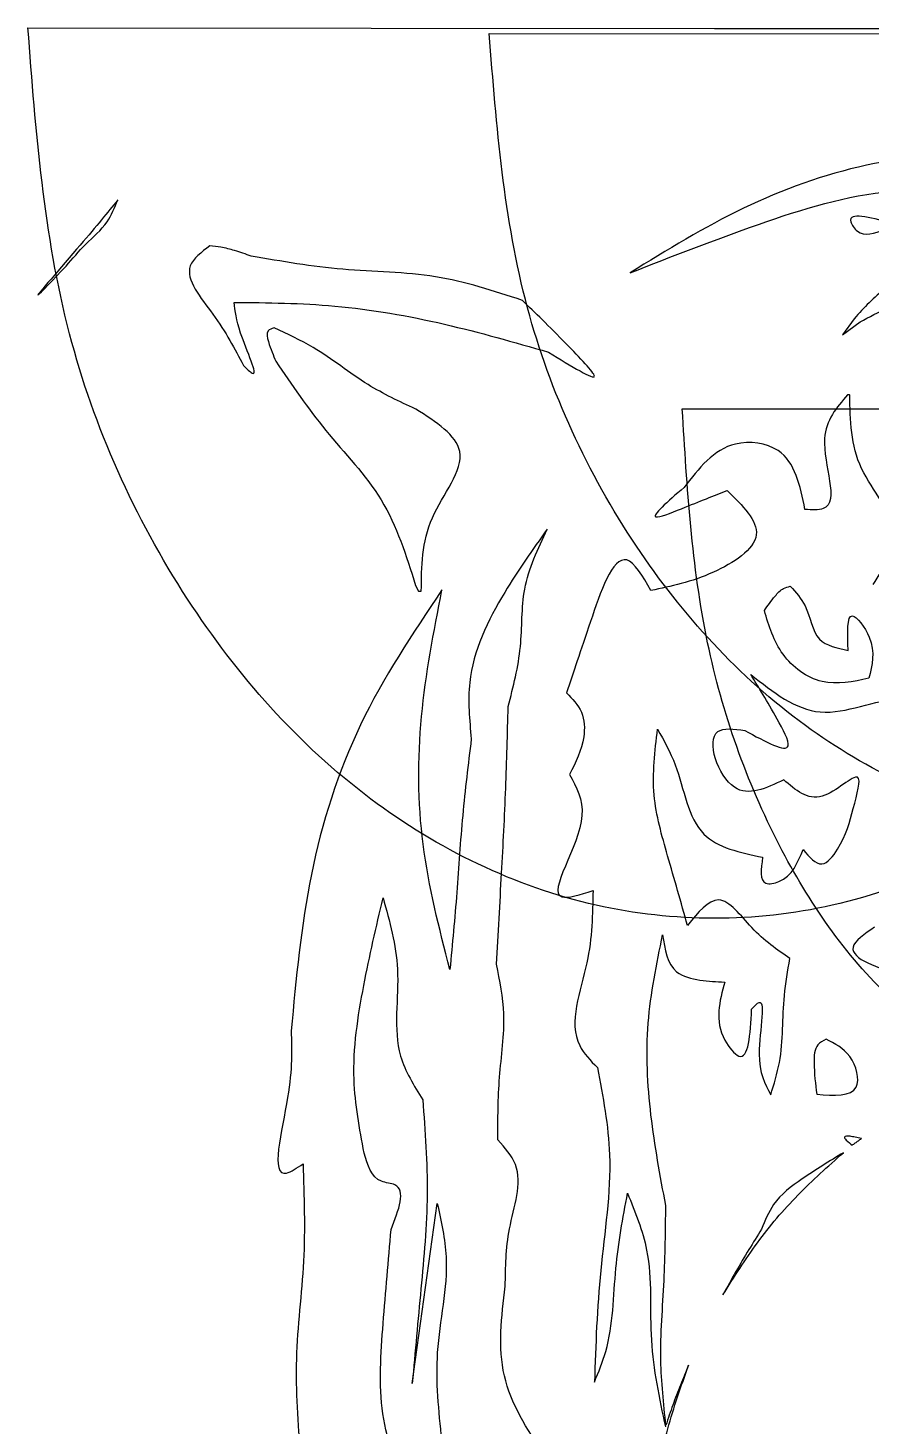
# Model space of a CAD drawing. Extents: x 17 to 174, y -3 to 182.
# Drawn here: x 16.9 to 80.3, y 62.6 to 167.8 of the extents above; entities that cross this region are included whole.
import ezdxf

# ---------------------------------------------------------------- set-up
doc = ezdxf.new("R2010")
doc.units = 0
doc.layers.add('Capa_1', color=7, linetype='CONTINUOUS')

msp = doc.modelspace()

# ---------------------------------------------------------------- linework, layer by layer
at = {"layer": 'Capa_1', "color": 7}
for p, q in [((16.933349, 167.773207), (68.539685, 167.720638)), ((51.60636, 167.36464), (99.180949, 167.317455)), ((68.539685, 167.720638), (120.146033, 167.720638)), ((23.688478, 154.837707), (23.688478, 154.837707)), ((30.609534, 151.382689), (30.609534, 151.382689)), ((35.431016, 145.21019), (35.431016, 145.210181)), ((79.048681, 145.906917), (78.166736, 144.68818)), ((78.166736, 144.68818), (79.484141, 145.661077)), ((78.534951, 140.179782), (78.534949, 140.17979)), ((66.120648, 139.135455), (97.568255, 139.095236)), ((55.967644, 130.077669), (55.967644, 130.077669)), ((46.067266, 125.847643), (46.283341, 125.406671)), ((46.283341, 125.406671), (46.501073, 125.410537)), ((74.241533, 125.776534), (74.241533, 125.776534)), ((76.926502, 91.708674), (76.926502, 91.708674)), ((78.457778, 84.42602), (78.457778, 84.42602)), ((78.233984, 83.176413), (78.233984, 83.176413)), ((45.821425, 65.828566), (47.701618, 79.352082))]:
    msp.add_line(p, q, dxfattribs=at)
for points, knots in [([(120.146033, 167.720638), (119.551923, 159.956308), (118.399235, 144.892024), (109.282999, 124.59459), (95.607744, 109.081754), (78.040898, 100.475935), (58.996215, 100.486071), (41.435845, 109.1097), (27.77065, 124.635636), (18.66658, 144.94161), (17.522827, 160.008106), (16.933349, 167.773207)], [0, 0, 0, 0, 23.216324, 45.044105, 65.440759, 84.154439, 101.909783, 120.626442, 141.027294, 162.858424, 186.076033, 186.076033, 186.076033, 186.076033]), ([(146.75555, 167.317458), (146.206181, 160.34366), (145.138224, 146.78678), (136.701066, 128.541582), (124.060292, 114.62836), (107.894196, 106.956648), (90.428922, 106.965647), (74.268583, 114.653351), (61.637034, 128.578449), (53.211135, 146.831373), (52.151449, 160.390162), (51.60636, 167.36464)], [0, 0, 0, 0, 20.849219, 40.530335, 59.066301, 76.236529, 92.604736, 109.777369, 128.316757, 148.000624, 168.850903, 168.850903, 168.850903, 168.850903]), ([(89.663984, 158.673062), (86.405839, 158.405704), (79.883918, 157.870526), (70.552256, 154.504743), (64.982406, 151.072787), (62.194172, 149.35477)], [0, 0, 0, 0, 9.775113, 19.567119, 29.382418, 29.382418, 29.382418, 29.382418]), ([(62.194172, 149.35477), (65.388074, 150.604456), (71.781941, 153.106201), (81.813874, 156.236469), (88.692786, 155.280234), (92.114136, 154.804633)], [0, 0, 0, 0, 10.325964, 20.671528, 30.908741, 30.908741, 30.908741, 30.908741]), ([(23.688478, 154.837707), (22.904419, 153.878295), (21.250486, 151.854464), (16.238806, 146.120688), (18.820495, 148.828524), (19.805717, 149.861887)], [0, 0, 0, 0, 4.421275, 9.326458, 12.353578, 12.353578, 12.353578, 12.353578]), ([(19.805717, 149.861887), (20.278612, 150.420326), (21.252048, 151.569853), (22.922351, 152.960131), (23.454039, 154.26316), (23.688478, 154.837707)], [0, 0, 0, 0, 2.200104, 4.528831, 6.365478, 6.365478, 6.365478, 6.365478]), ([(81.773889, 153.115161), (80.191841, 153.531429), (78.147935, 154.069221), (79.518642, 151.929739), (80.572029, 152.339158), (81.309216, 152.62568)], [0, 0, 0, 0, 2.984993, 3.856421, 5.888064, 5.888064, 5.888064, 5.888064]), ([(30.609534, 151.382689), (29.974771, 150.908364), (28.135034, 149.533626), (31.249608, 145.975818), (32.474005, 143.634624), (33.122526, 142.394574)], [0, 0, 0, 0, 2.103733, 6.097255, 10.594544, 10.594544, 10.594544, 10.594544]), ([(33.722798, 150.611539), (33.304905, 150.7551), (32.552041, 151.013736), (31.5119, 151.288955), (30.884312, 151.354146), (30.609534, 151.382689)], [0, 0, 0, 0, 1.325994, 2.388874, 3.216677, 3.216677, 3.216677, 3.216677]), ([(54.098472, 147.2822), (51.945079, 147.992513), (47.562166, 149.438248), (40.59072, 149.418786), (36.007096, 150.214825), (33.722798, 150.611539)], [0, 0, 0, 0, 6.758384, 13.755688, 20.707261, 20.707261, 20.707261, 20.707261]), ([(87.253521, 150.061426), (86.216263, 149.951683), (84.14691, 149.732743), (81.220385, 148.304953), (79.785456, 146.720478), (79.048681, 145.906917)], [0, 0, 0, 0, 3.115483, 6.21546, 9.486927, 9.486927, 9.486927, 9.486927]), ([(79.484141, 145.661077), (80.866358, 146.392926), (83.896258, 147.997181), (90.378963, 149.696932), (90.622726, 146.64162), (90.686489, 145.842424)], [0, 0, 0, 0, 5.124029, 11.232165, 13.395882, 13.395882, 13.395882, 13.395882]), ([(56.061901, 143.394479), (57.784218, 142.331009), (60.913617, 140.398715), (56.687878, 144.762849), (55.064801, 146.342015), (54.098472, 147.2822)], [0, 0, 0, 0, 3.894607, 7.076382, 11.757995, 11.757995, 11.757995, 11.757995]), ([(33.122526, 142.394574), (33.379587, 142.143582), (34.555477, 140.995449), (32.673614, 144.96503), (32.501026, 146.483004), (32.426893, 147.135024)], [0, 0, 0, 0, 0.876531, 4.009571, 6.368594, 6.368594, 6.368594, 6.368594]), ([(32.426893, 147.135024), (34.955106, 147.108331), (40.273725, 147.052175), (48.196358, 145.647794), (53.468695, 144.137379), (56.061901, 143.394479)], [0, 0, 0, 0, 7.575214, 15.936032, 24.028701, 24.028701, 24.028701, 24.028701]), ([(35.431016, 145.210181), (35.255133, 145.153216), (34.795551, 145.004364), (35.079702, 143.831503), (35.375572, 143.15327), (35.572127, 142.702702)], [0, 0, 0, 0, 0.496267, 1.296741, 2.88095, 2.88095, 2.88095, 2.88095]), ([(46.079393, 139.107685), (44.860981, 139.676022), (42.134293, 140.947906), (38.948398, 143.599867), (36.433117, 144.751409), (35.431016, 145.21019)], [0, 0, 0, 0, 4.021307, 8.999298, 12.295962, 12.295962, 12.295962, 12.295962]), ([(35.572127, 142.702702), (36.76617, 140.935617), (39.206133, 137.324675), (43.990107, 132.483738), (45.366504, 128.086432), (46.067266, 125.847643)], [0, 0, 0, 0, 6.404714, 13.087691, 20.019197, 20.019197, 20.019197, 20.019197]), ([(78.534949, 140.17979), (77.718296, 139.224556), (75.746133, 136.917726), (78.350765, 131.366099), (75.855863, 131.530403), (75.341206, 131.564297)], [0, 0, 0, 0, 3.719996, 8.98355, 10.351525, 10.351525, 10.351525, 10.351525]), ([(78.706379, 140.166009), (78.686958, 140.168494), (78.648597, 140.173401), (78.591389, 140.177919), (78.553628, 140.179165), (78.534951, 140.179782)], [0, 0, 0, 0, 0.058731, 0.116012, 0.172068, 0.172068, 0.172068, 0.172068]), ([(80.463652, 125.90111), (81.266768, 127.197276), (83.128611, 130.20215), (78.810897, 134.530533), (78.741522, 138.271124), (78.706379, 140.166009)], [0, 0, 0, 0, 4.141202, 9.600453, 15.205169, 15.205169, 15.205169, 15.205169]), ([(46.501073, 125.410537), (46.513489, 127.252338), (46.537889, 130.871527), (50.967179, 135.995246), (47.619695, 138.126853), (46.079393, 139.107685)], [0, 0, 0, 0, 5.586947, 10.978506, 15.573851, 15.573851, 15.573851, 15.573851]), ([(129.015877, 139.095236), (128.661558, 133.181766), (127.983259, 121.861169), (122.58361, 106.522715), (114.496888, 94.675931), (103.689018, 87.680169), (91.420577, 87.688817), (80.618331, 94.697793), (72.537679, 106.553783), (67.145204, 121.898569), (66.472182, 133.221325), (66.120648, 139.135455)], [0, 0, 0, 0, 17.702282, 33.888806, 48.129657, 60.113815, 70.933478, 82.921818, 97.168073, 113.358658, 131.062453, 131.062453, 131.062453, 131.062453]), ([(75.341206, 131.564297), (74.98073, 133.339116), (74.37868, 136.30333), (69.174022, 137.00065), (67.358467, 134.645045), (66.253871, 133.211879)], [0, 0, 0, 0, 4.853771, 8.106524, 13.160236, 13.160236, 13.160236, 13.160236]), ([(69.482891, 132.989739), (70.645617, 131.84664), (73.051545, 129.481325), (68.088737, 126.343783), (65.268532, 125.772077), (63.762379, 125.466753)], [0, 0, 0, 0, 3.996085, 8.268751, 13.166035, 13.166035, 13.166035, 13.166035]), ([(66.253871, 133.211879), (65.020705, 132.148134), (62.972323, 130.381173), (66.94346, 131.966207), (68.48725, 132.58844), (69.482891, 132.989739)], [0, 0, 0, 0, 3.068984, 5.097816, 8.782932, 8.782932, 8.782932, 8.782932]), ([(55.967644, 130.077669), (54.867711, 128.528787), (52.375064, 125.018742), (49.754407, 119.593098), (50.123825, 115.725336), (50.26036, 114.295824)], [0, 0, 0, 0, 5.734122, 12.994557, 17.251246, 17.251246, 17.251246, 17.251246]), ([(53.028012, 116.736053), (53.414981, 118.224882), (54.16669, 121.117016), (53.938327, 125.80044), (55.267861, 128.602722), (55.967644, 130.077669)], [0, 0, 0, 0, 4.599849, 8.93546, 13.753231, 13.753231, 13.753231, 13.753231]), ([(63.762379, 125.466753), (63.142755, 126.533991), (61.385477, 129.560722), (58.957348, 122.343839), (57.936515, 119.317058), (57.41293, 117.764621)], [0, 0, 0, 0, 2.926536, 8.299776, 13.957628, 13.957628, 13.957628, 13.957628]), ([(48.054395, 125.500927), (45.846685, 122.208836), (41.431505, 115.625014), (37.820532, 104.154863), (37.085904, 96.276124), (36.718105, 92.33155)], [0, 0, 0, 0, 11.84437, 23.687446, 35.561863, 35.561863, 35.561863, 35.561863]), ([(48.650813, 96.955143), (47.84794, 100.074079), (46.244528, 106.302888), (46.212557, 116.04003), (47.439692, 122.343407), (48.054395, 125.500927)], [0, 0, 0, 0, 9.633867, 19.239734, 28.881212, 28.881212, 28.881212, 28.881212]), ([(72.290229, 123.950909), (72.547069, 124.313318), (72.969005, 124.908681), (73.604094, 125.626099), (74.065745, 125.735048), (74.241533, 125.776534)], [0, 0, 0, 0, 1.347044, 2.212917, 2.745375, 2.745375, 2.745375, 2.745375]), ([(74.241533, 125.776534), (74.657229, 125.320891), (75.686321, 124.192905), (75.953118, 121.50374), (77.758348, 121.131045), (78.586762, 120.960017)], [0, 0, 0, 0, 1.844321, 4.565781, 6.873783, 6.873783, 6.873783, 6.873783]), ([(80.151111, 118.859886), (78.955932, 118.605871), (76.5464, 118.093766), (73.330226, 120.486718), (72.636421, 122.797755), (72.290229, 123.950909)], [0, 0, 0, 0, 3.528011, 7.112622, 10.68259, 10.68259, 10.68259, 10.68259]), ([(78.586762, 120.960017), (78.534108, 122.269462), (78.440311, 124.602124), (80.804061, 121.451096), (80.396471, 119.833588), (80.151111, 118.859886)], [0, 0, 0, 0, 2.615918, 4.660029, 7.751576, 7.751576, 7.751576, 7.751576]), ([(70.811873, 114.935783), (72.380869, 114.086338), (74.934133, 112.704016), (72.814791, 116.623442), (71.870705, 118.158046), (71.264972, 119.142661)], [0, 0, 0, 0, 3.465893, 5.64013, 9.532546, 9.532546, 9.532546, 9.532546]), ([(71.264972, 119.142661), (72.947717, 117.816463), (76.385196, 115.107333), (82.717813, 118.36401), (86.610714, 116.436044), (88.567068, 115.467157)], [0, 0, 0, 0, 5.935427, 12.12477, 18.377417, 18.377417, 18.377417, 18.377417]), ([(52.151029, 97.354772), (52.281379, 99.638067), (52.533098, 104.04734), (52.874622, 110.506298), (52.977526, 114.685642), (53.028012, 116.736053)], [0, 0, 0, 0, 6.861145, 13.249562, 19.402359, 19.402359, 19.402359, 19.402359]), ([(57.41293, 117.764621), (57.85613, 117.313773), (58.748559, 116.405946), (58.846213, 113.997459), (58.103353, 112.533103), (57.643889, 111.627391)], [0, 0, 0, 0, 1.8384, 3.701805, 6.722893, 6.722893, 6.722893, 6.722893]), ([(66.515702, 100.270701), (66.020249, 102.014563), (65.100534, 105.251717), (63.67295, 110.150092), (64.062276, 113.37498), (64.262883, 115.036658)], [0, 0, 0, 0, 5.455504, 10.127119, 15.093005, 15.093005, 15.093005, 15.093005]), ([(64.262883, 115.036658), (64.744166, 114.171705), (66.127606, 111.68541), (66.753446, 106.531604), (70.461494, 105.7511), (72.156839, 105.394248)], [0, 0, 0, 0, 3.004632, 8.636782, 13.380871, 13.380871, 13.380871, 13.380871]), ([(73.743789, 111.22335), (72.425343, 110.585392), (69.570855, 109.204186), (67.478032, 115.401317), (70.010446, 115.047693), (70.811873, 114.935783)], [0, 0, 0, 0, 3.746013, 8.11027, 10.130871, 10.130871, 10.130871, 10.130871]), ([(50.26036, 114.295824), (50.023362, 112.382637), (49.547776, 108.543442), (49.202036, 102.745749), (48.83449, 98.884674), (48.650813, 96.955143)], [0, 0, 0, 0, 5.781932, 11.602607, 17.417214, 17.417214, 17.417214, 17.417214]), ([(57.643889, 111.627391), (58.15795, 110.68555), (59.67106, 107.913294), (54.990224, 101.488122), (58.456534, 102.592259), (59.410535, 102.896141)], [0, 0, 0, 0, 3.236648, 9.526899, 11.9155, 11.9155, 11.9155, 11.9155]), ([(78.969308, 109.056521), (79.270122, 110.154616), (79.954141, 112.651568), (76.382481, 108.925987), (74.63336, 110.44885), (73.743789, 111.22335)], [0, 0, 0, 0, 2.378688, 5.408889, 8.54492, 8.54492, 8.54492, 8.54492]), ([(75.200648, 105.975228), (75.674171, 105.413065), (76.576691, 104.3416), (78.327396, 106.573639), (78.711831, 108.06061), (78.969308, 109.056521)], [0, 0, 0, 0, 1.781265, 3.395042, 6.667916, 6.667916, 6.667916, 6.667916]), ([(72.156839, 105.394248), (72.037396, 104.508531), (71.858737, 103.183703), (74.268387, 103.679413), (74.799488, 104.987318), (75.200648, 105.975228)], [0, 0, 0, 0, 1.971901, 2.949511, 5.967639, 5.967639, 5.967639, 5.967639]), ([(42.205453, 83.148301), (41.861603, 84.988725), (41.080266, 89.170762), (42.070803, 95.665739), (43.113595, 100.152756), (43.621523, 102.338312)], [0, 0, 0, 0, 5.583834, 12.68827, 19.434914, 19.434914, 19.434914, 19.434914]), ([(43.621523, 102.338312), (44.118632, 100.574092), (45.209012, 96.704386), (44.094263, 91.188287), (45.944472, 88.229032), (46.610764, 87.163355)], [0, 0, 0, 0, 5.475139, 12.009376, 15.686746, 15.686746, 15.686746, 15.686746]), ([(59.410535, 102.896141), (59.380789, 101.124965), (59.316862, 97.318512), (57.191862, 92.198571), (59.224655, 90.104364), (59.740713, 89.572715)], [0, 0, 0, 0, 5.447139, 11.706511, 13.836217, 13.836217, 13.836217, 13.836217]), ([(74.206808, 97.781966), (73.246578, 98.439311), (71.445526, 99.672257), (68.914836, 103.245474), (67.296884, 101.239317), (66.515702, 100.270701)], [0, 0, 0, 0, 3.695865, 6.932132, 9.953408, 9.953408, 9.953408, 9.953408]), ([(80.574995, 100.146678), (79.815818, 99.621966), (77.638912, 98.117378), (83.234238, 96.296918), (85.718898, 95.784543), (87.024216, 95.515366)], [0, 0, 0, 0, 2.219357, 6.363909, 10.951178, 10.951178, 10.951178, 10.951178]), ([(64.879694, 79.201048), (64.457546, 81.455581), (63.610217, 85.98084), (63.269814, 92.885483), (64.186959, 97.363026), (64.638815, 99.569006)], [0, 0, 0, 0, 6.883244, 13.815927, 20.548452, 20.548452, 20.548452, 20.548452]), ([(64.638815, 99.569006), (64.807194, 98.469264), (65.080674, 96.683072), (67.477329, 96.093648), (68.695379, 96.039989), (69.305401, 96.013116)], [0, 0, 0, 0, 2.977386, 4.835846, 6.7004, 6.7004, 6.7004, 6.7004]), ([(52.26072, 84.152617), (52.25963, 85.717585), (52.257431, 88.873972), (52.966279, 93.293398), (52.400855, 96.110201), (52.151029, 97.354772)], [0, 0, 0, 0, 4.697058, 9.47351, 13.254529, 13.254529, 13.254529, 13.254529]), ([(72.765381, 87.53818), (73.015148, 88.339611), (73.768773, 90.757775), (73.587901, 94.273979), (74.043869, 96.858419), (74.206808, 97.781966)], [0, 0, 0, 0, 2.506527, 7.562961, 10.374613, 10.374613, 10.374613, 10.374613]), ([(69.305401, 96.013116), (68.917569, 94.563684), (68.387457, 92.582512), (71.067648, 89.334163), (71.224736, 92.065515), (71.333874, 93.963144)], [0, 0, 0, 0, 4.36721, 5.969371, 9.616034, 9.616034, 9.616034, 9.616034]), ([(71.333874, 93.963144), (71.490203, 94.142597), (72.596077, 95.412045), (71.386588, 90.12764), (72.332874, 88.350456), (72.765381, 87.53818)], [0, 0, 0, 0, 0.625615, 4.425612, 7.624512, 7.624512, 7.624512, 7.624512]), ([(36.718105, 92.33155), (36.766848, 90.925021), (36.870942, 87.921352), (34.85248, 80.465592), (37.152808, 82.02693), (37.61438, 82.34022)], [0, 0, 0, 0, 5.010431, 10.699867, 12.128054, 12.128054, 12.128054, 12.128054]), ([(76.926502, 91.708674), (76.697139, 91.585045), (76.054851, 91.238846), (75.984032, 89.540447), (76.129294, 88.341087), (76.2226, 87.570701)], [0, 0, 0, 0, 0.745057, 2.08639, 4.495257, 4.495257, 4.495257, 4.495257]), ([(76.2226, 87.570701), (77.523462, 87.480278), (79.839054, 87.319322), (78.940859, 90.70702), (77.582527, 91.38246), (76.926502, 91.708674)], [0, 0, 0, 0, 3.018997, 5.373949, 7.573713, 7.573713, 7.573713, 7.573713]), ([(59.740713, 89.572715), (60.155191, 87.393316), (61.118041, 82.330481), (59.81031, 74.418944), (59.611901, 68.714348), (59.514715, 65.920068)], [0, 0, 0, 0, 6.610513, 15.356501, 23.753776, 23.753776, 23.753776, 23.753776]), ([(46.610764, 87.163355), (46.78927, 84.794176), (47.146756, 80.049545), (46.4667, 72.93367), (46.036593, 68.197774), (45.821425, 65.828566)], [0, 0, 0, 0, 7.114238, 14.247309, 21.387974, 21.387974, 21.387974, 21.387974]), ([(52.813037, 73.125004), (52.827411, 74.541953), (52.857951, 77.552743), (54.438839, 81.682903), (52.786981, 83.555904), (52.26072, 84.152617)], [0, 0, 0, 0, 4.328907, 9.198234, 11.474834, 11.474834, 11.474834, 11.474834]), ([(78.457778, 84.42602), (78.396213, 84.404075), (78.236548, 84.347163), (78.565464, 84.0017), (78.756573, 83.848131), (78.88938, 83.741411)], [0, 0, 0, 0, 0.161144, 0.417921, 1.002837, 1.002837, 1.002837, 1.002837]), ([(79.58832, 84.241362), (79.430834, 84.274938), (79.145491, 84.335774), (78.769709, 84.412575), (78.548314, 84.422118), (78.457778, 84.42602)], [0, 0, 0, 0, 0.483389, 0.875831, 1.14735, 1.14735, 1.14735, 1.14735]), ([(78.88938, 83.741411), (78.96656, 83.79763), (79.120919, 83.910068), (79.353907, 84.076724), (79.510182, 84.186483), (79.58832, 84.241362)], [0, 0, 0, 0, 0.286453, 0.572904, 0.859357, 0.859357, 0.859357, 0.859357]), ([(44.225656, 77.406843), (44.80436, 78.881166), (45.561388, 80.809793), (42.847841, 80.957534), (42.471232, 82.2419), (42.205453, 83.148301)], [0, 0, 0, 0, 3.362818, 4.399048, 6.884033, 6.884033, 6.884033, 6.884033]), ([(69.179722, 72.491105), (70.013389, 73.816122), (71.679288, 76.463876), (74.725361, 80.058673), (77.063771, 82.13657), (78.233984, 83.176413)], [0, 0, 0, 0, 4.692875, 9.377668, 14.070542, 14.070542, 14.070542, 14.070542]), ([(78.233984, 83.176413), (77.1927, 82.544847), (75.335224, 81.41824), (72.966497, 79.620287), (72.341791, 78.070823), (72.08187, 77.426136)], [0, 0, 0, 0, 3.679435, 6.563495, 8.618493, 8.618493, 8.618493, 8.618493]), ([(37.61438, 82.34022), (37.693698, 79.893152), (37.852639, 74.98962), (36.848551, 67.694439), (37.229026, 62.815435), (37.418145, 60.390277)], [0, 0, 0, 0, 7.335255, 14.69868, 21.976026, 21.976026, 21.976026, 21.976026]), ([(59.514715, 65.920068), (59.828067, 66.681152), (60.945746, 69.395822), (60.92367, 74.323338), (61.656472, 78.254348), (62.004552, 80.121578)], [0, 0, 0, 0, 2.456616, 8.76237, 14.46758, 14.46758, 14.46758, 14.46758]), ([(62.004552, 80.121578), (62.577658, 78.71556), (64.0154, 75.188305), (63.447533, 69.082596), (64.387849, 64.708053), (64.851029, 62.553245)], [0, 0, 0, 0, 4.504468, 11.300289, 17.897331, 17.897331, 17.897331, 17.897331]), ([(47.701618, 79.352082), (48.000277, 78.017583), (48.829758, 74.311214), (47.30157, 68.360347), (47.790778, 63.762172), (48.024079, 61.569328)], [0, 0, 0, 0, 4.064715, 11.289124, 17.87533, 17.87533, 17.87533, 17.87533]), ([(64.890165, 62.680024), (64.71527, 64.306352), (64.325578, 67.930064), (64.818636, 73.443344), (64.85979, 77.324134), (64.879694, 79.201048)], [0, 0, 0, 0, 4.896292, 10.909708, 16.542125, 16.542125, 16.542125, 16.542125]), ([(45.441085, 57.266539), (44.684507, 59.333127), (43.140424, 63.550777), (43.623295, 70.45852), (44.021957, 75.057146), (44.225656, 77.406843)], [0, 0, 0, 0, 6.528879, 13.324641, 20.424897, 20.424897, 20.424897, 20.424897]), ([(72.08187, 77.426136), (71.760513, 76.914767), (71.09929, 75.862575), (70.129745, 74.21797), (69.500789, 73.074712), (69.179722, 72.491105)], [0, 0, 0, 0, 1.811833, 3.728023, 5.726236, 5.726236, 5.726236, 5.726236]), ([(59.957891, 54.562828), (58.527988, 56.510833), (55.81038, 60.213121), (51.979242, 66.289708), (52.533226, 70.831163), (52.813037, 73.125004)], [0, 0, 0, 0, 7.315721, 13.903916, 20.627613, 20.627613, 20.627613, 20.627613]), ([(63.747495, 52.483646), (63.814629, 54.157413), (63.948766, 57.501651), (64.908039, 62.453806), (66.03236, 65.606237), (66.595075, 67.184006)], [0, 0, 0, 0, 5.02103, 10.032171, 15.0532, 15.0532, 15.0532, 15.0532]), ([(66.595075, 67.184006), (66.386144, 66.688543), (65.968903, 65.699087), (65.396717, 64.198052), (65.058587, 63.184751), (64.890165, 62.680024)], [0, 0, 0, 0, 1.613089, 3.221388, 4.81752, 4.81752, 4.81752, 4.81752])]:
    msp.add_open_spline(points, degree=3, knots=knots, dxfattribs=at)

doc.saveas('drawing.dxf')
